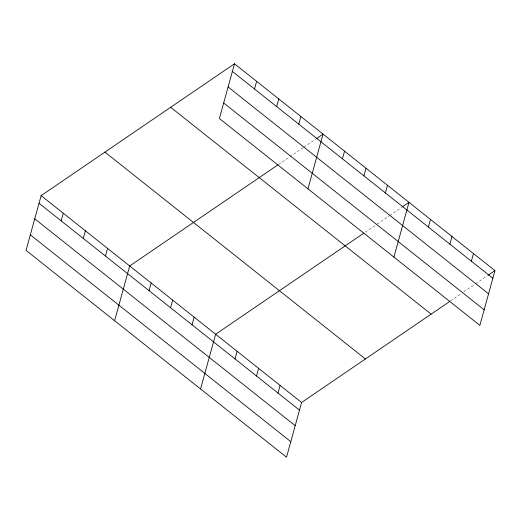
<?xml version="1.0" encoding="UTF-8"?>
<svg xmlns="http://www.w3.org/2000/svg" width="521" height="521" viewBox="0 0 521 521"><rect width="100%" height="100%" fill="white"/><g stroke="black" fill="none" stroke-linecap="round" stroke-linejoin="round"><path stroke-width="0.39" stroke-dasharray="2.6 1.95" d="M278.514 164.473L303.105 147.697M303.769 147.248L315.733 139.087M365.13 232.281L376.429 224.571M377.093 224.121L389.057 215.961M389.721 215.505L401.684 207.345M450.418 300.995L461.052 293.74M463.71 291.929L475.009 284.219M475.673 283.769L487.636 275.609"/><path stroke-width="0.78" d="M234.489 63.77L219.406 118.514L479.874 325.365L494.95 270.62L234.489 63.77L41.126 195.635L26.05 250.38L286.511 457.23L301.594 402.486L449.753 301.444M61.159 220.865L63.269 213.219M83.301 238.449L85.405 230.803M105.437 256.032L107.547 248.387M114.607 320.708L129.683 265.964L277.849 164.923M149.071 290.679L151.175 283.033M170.556 307.742L172.659 300.096M254.522 89L256.625 81.354M192.047 324.811L194.151 317.165M276.658 106.584L278.768 98.938M200.559 388.966L215.642 334.228L363.801 233.187M298.8 124.167L300.904 116.515M235.023 358.936L237.127 351.291M307.963 188.843L323.046 134.099L316.397 138.632M256.508 376.006L258.618 368.36M342.427 158.814L344.531 151.168M277.999 393.068L280.103 385.423M363.912 175.877L366.022 168.231M385.403 192.939L387.507 185.294M393.922 257.1L408.998 202.363L402.349 206.896M428.379 227.071L430.483 219.426M449.87 244.141L451.974 236.488M471.355 261.203L473.459 253.558M488.301 275.153L494.95 270.62M232.379 71.416L492.846 278.266M228.1 86.961L488.561 293.811M223.691 102.969L484.152 309.819M170.68 107.287L431.141 314.137M104.936 152.119L365.397 358.976M41.126 195.635L301.594 402.486M39.023 203.281L299.484 410.131M34.744 218.827L295.205 425.677M30.329 234.834L290.796 441.684"/></g></svg>
